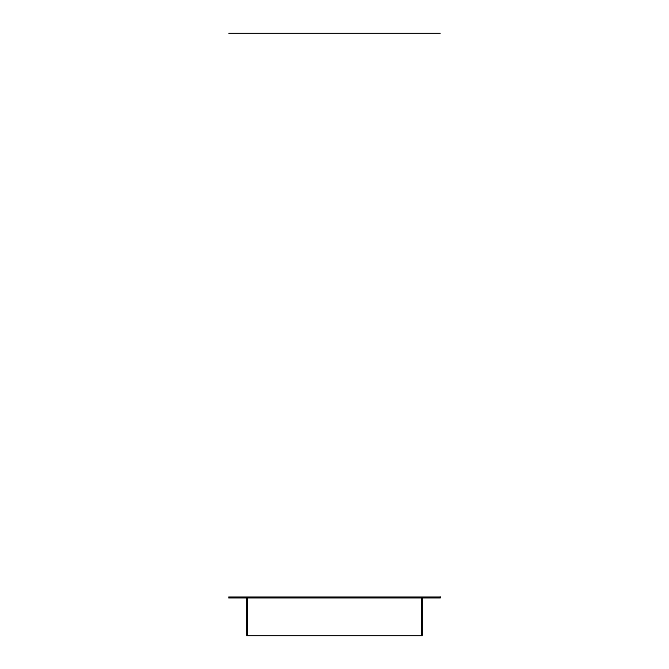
<?xml version="1.0" encoding="UTF-8"?>
<svg xmlns="http://www.w3.org/2000/svg" width="669" height="669" viewBox="0 0 669 669"><rect width="100%" height="100%" fill="white"/><g stroke="black" fill="none" stroke-linecap="round" stroke-linejoin="round"><path stroke-width="1" d="M228.664 33.45L440.336 33.45M422.465 597.919L422.465 635.55L246.535 635.55L246.535 597.919M421.52 597.919L421.52 635.55M247.48 597.919L247.48 635.55M440.336 596.974L228.664 596.974L228.664 597.919L440.336 597.919L440.336 596.974"/></g></svg>
